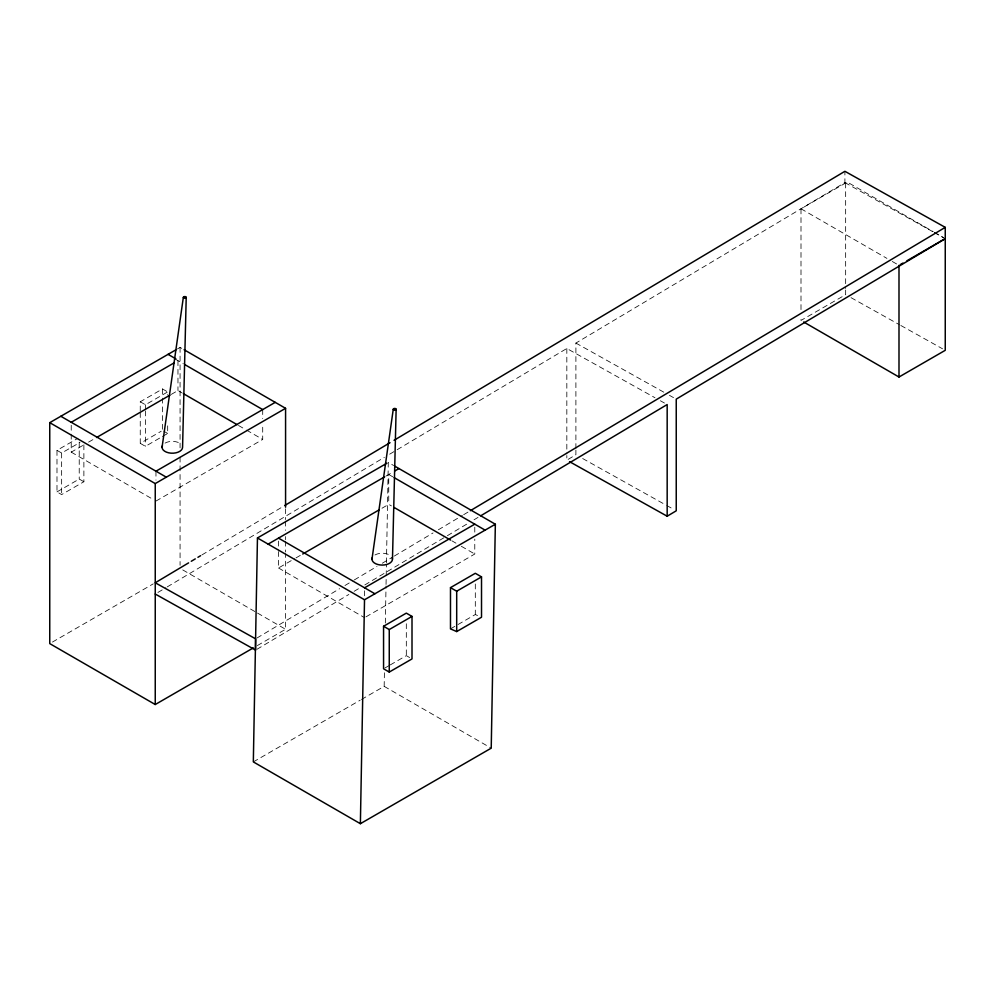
<?xml version="1.0" encoding="UTF-8"?>
<svg xmlns="http://www.w3.org/2000/svg" width="995" height="995" viewBox="0 0 995 995"><rect width="100%" height="100%" fill="white"/><g stroke="black" fill="none" stroke-linecap="round" stroke-linejoin="round"><path stroke-width="0.75" stroke-dasharray="4.97 3.73" d="M361.471 699.46L384.169 686.351L384.418 672.458M385.339 623.032L386.023 585.968M386.048 584.426L386.421 564.352M386.446 562.809L388.299 462.414L393.634 465.498M201.935 554.912L283.314 506.368M157.919 592.46L165.904 587.684M167.235 586.888L384.344 457.352M389.679 454.18L566.827 348.486L654.971 397.726M575.894 448.546L575.894 343.076L844.904 182.583L844.904 171.302M256.934 638.031L339.631 588.692M344.966 585.508L352.976 580.732M354.307 579.936L376.981 566.404M382.316 563.22L393 556.852M394.331 556.056L433.012 532.972M438.347 529.8L462.364 515.472M463.695 514.676L469.031 511.492M256.934 649.312L348.835 594.475M354.158 591.304L359.493 588.12M364.817 584.948L446.071 536.467M447.402 535.671L467.376 523.756M474.043 519.776L478.035 517.388M177.408 348.959L180.07 347.417L182.757 348.959M140.258 411.01L140.258 401.781L162.496 388.945L167.67 391.93L167.67 395.003M83.878 444.802L83.878 481.742L61.64 494.577L56.989 491.891L56.989 450.337L77.921 438.26M56.989 450.337L61.64 453.036L79.948 442.452M140.258 401.781L145.432 404.766L167.67 391.93M71.23 434.23L71.23 452.14L83.244 445.213M88.58 442.128L93.916 439.056M171.302 394.381L177.968 390.525L181.998 392.851M140.258 412.552L140.258 443.335L161.19 431.245M56.989 491.891L79.227 479.055L83.878 481.742M140.258 443.335L145.432 446.32L161.128 437.253M162.434 436.494L167.67 433.472L167.67 425.785M155.966 501.07L262.705 439.442L262.705 424.517M801 309.582L801 208.776L847.255 182.06L933.173 231.661M52.436 642.061L153.205 583.878M386.048 476.045L392.577 472.277M278.513 551.566L278.513 567.983L294.644 558.668M295.988 557.896L301.361 554.787M382.005 508.234L388.734 504.353L391.421 505.908M257.357 645.568L285.577 629.275L285.577 553.568M365.911 616.888L474.777 554.028L474.777 539.103M450.486 628.877L475.312 614.549L479.03 616.154M384.903 668.006L388.921 665.692M390.251 664.921L406.321 655.643L410.873 658.267M253.327 761.896L360.128 700.231M844.904 182.583L933.136 231.872M934.479 232.619L943.907 237.892L934.516 232.444M851.036 297.667L899.492 324.743M900.836 325.489L942.563 348.81M575.894 343.076L664.038 392.316M669.461 395.351L673.528 397.627M660.394 400.761L664.461 403.037M582.672 458.533L665.394 504.751M666.75 505.51L673.528 509.291M801 208.776L886.906 258.377M892.279 261.474L898.995 265.342M392.764 476.816L388.734 474.491L388.734 504.353M175.381 359.17L183.341 363.772M451.929 540.832L455.959 543.17M461.332 546.267L474.777 554.028M238.489 425.474L245.218 429.355M246.561 430.126L262.705 439.442M163.789 431.233L167.67 433.472M278.513 567.983L364.568 617.659M71.23 452.14L153.28 499.515M182.744 569.911L256.2 612.311M257.531 613.082L285.577 629.275M384.169 686.351L491.219 748.165M845.65 182.993L845.65 288.463M845.65 290.005L845.65 294.669L801 320.44L801 315.788M575.894 450.088L575.894 454.74L566.827 460.15L566.827 455.499M566.827 348.486L566.827 453.956M475.312 583.99L475.312 614.549M474.777 527.163L474.777 533.133M406.321 623.753L406.321 655.643M364.568 590.794L364.568 596.764M285.577 508.756L285.577 519.577M285.577 521.119L285.577 530.397M285.577 536.566L285.577 539.663M285.577 541.205L285.577 552.026M278.513 541.106L278.513 550.073M262.705 409.592L262.705 418.547M180.07 347.417L180.07 447.849M180.07 457.115L180.07 565.284M177.968 360.663L177.968 390.525M162.496 388.945L162.496 396.632M162.496 398.174L162.496 430.487M155.966 471.207L155.966 480.162M145.432 404.766L145.432 409.38M145.432 410.923L145.432 446.32M79.227 442.116L79.227 479.055M71.23 425.275L71.23 432.738M61.64 453.036L61.64 494.577M165.07 443.098A10.248 5.92 0 0 1 179.56 443.098M374.978 554.974A10.248 5.92 0 0 1 389.48 554.974"/><path stroke-width="1.49" d="M386.968 463.185L257.456 537.959L253.327 761.896L360.377 823.698L491.219 748.165L495.348 524.228L394.978 466.269M360.377 823.698L364.518 599.761L495.348 524.228M186.214 297.405A1.43 0.833 0 0 1 184.063 298.114A1.43 0.833 0 0 1 184.063 296.684A1.43 0.833 0 0 1 186.214 297.405L182.57 447.29A10.248 5.92 0 0 1 170.978 453.16A10.248 5.92 0 0 1 162.409 445.76M392.478 559.165L396.134 409.281M162.061 447.29L183.341 297.405M371.981 559.165L393.261 409.281M188.602 562.871L155.245 582.771L255.603 638.827L255.603 650.108L155.245 594.04M191.264 561.279L195.269 558.891M197.93 557.299L200.604 555.707M284.645 505.572L390.028 442.688M394.032 440.3L844.904 171.302L945.25 227.357L945.25 350.315L898.995 377.018L803.686 321.994M470.361 510.696L945.25 227.357M480.697 515.808L667.172 404.542L667.172 516.218L569.538 461.668M667.172 516.218L676.239 510.808L676.239 399.132L945.25 238.638L906.918 260.765M253.327 647.894L155.245 704.522L49.75 643.616L49.75 422.664L176.065 349.73M71.23 422.29L173.963 362.976M96.577 437.514L169.958 395.152M155.966 471.207L275.229 402.353M49.75 422.664L155.245 483.57L285.577 408.323L285.577 507.214M268.128 544.116L384.692 476.816M395.127 470.797L398.97 468.583M302.704 554.016L379.319 509.788M900.313 264.583L902.962 263.053M364.568 587.809L474.777 524.178M383.56 626.265L406.321 613.131L412.005 616.415L412.005 658.926L389.256 672.06L383.56 668.777L383.56 626.265L389.256 629.549L412.005 616.415M450.486 587.635L475.312 573.294L481.518 576.876L481.518 617.236L456.693 631.564L450.486 628.877L450.486 587.635L456.693 591.217L481.518 576.876M184.1 349.742L285.577 408.323M394.107 477.6L485.112 530.136M168.068 354.357L175.904 358.872M184.697 364.543L262.705 409.592M394.107 507.462L450.573 540.061M183.341 393.634L237.146 424.691M278.513 538.121L374.891 593.766M60.819 416.271L166.314 477.177M257.456 537.959L364.518 599.761M898.995 265.342L898.995 377.018M456.693 591.217L456.693 631.564M389.256 629.549L389.256 672.06M155.245 483.57L155.245 704.522M392.129 557.635A10.248 5.92 0 0 1 382.229 565.085A10.248 5.92 0 0 1 372.329 557.635M393.684 409.865A1.43 0.833 0 0 0 396.085 409.492A1.43 0.833 0 0 0 394.318 408.472A1.43 0.833 0 0 0 393.684 409.865"/></g></svg>
